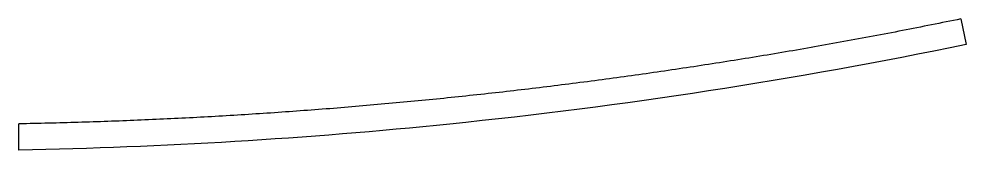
# Model space of a CAD drawing. Extents: x 0.87 to 9.89, y -0.24 to 1.01.
import ezdxf

# ---------------------------------------------------------------- set-up
doc = ezdxf.new("R2010")
doc.units = 0
doc.header["$MEASUREMENT"] = 0
doc.layers.add('MODELSKETCH_VISIBLE', color=7, linetype='CONTINUOUS')

msp = doc.modelspace()

# ---------------------------------------------------------------- linework, layer by layer
at = {"layer": 'MODELSKETCH_VISIBLE'}
for p, q in [((9.8425, 1.0091, 0.125), (9.893, 0.7643, 0.125)), ((0.866, -0.2415, 0.125), (0.866, 0.0085, 0.125))]:
    msp.add_line(p, q, dxfattribs=at)
msp.add_open_spline([(9.8425, 1.0091, 0.125), (5.3969, 0.0928, 0.125), (0.866, 0.0085, 0.125)], degree=2, dxfattribs=at)
msp.add_open_spline([(9.893, 0.7643, 0.125), (8.2614, 0.428, 0.125), (5.2653, -0.0336, 0.125), (2.2406, -0.2161, 0.125), (0.866, -0.2415, 0.125)], degree=3, knots=[0, 0, 0, 0, 0.5, 0.9133053, 0.9133053, 0.9133053, 0.9133053], dxfattribs=at)

doc.saveas('drawing.dxf')
